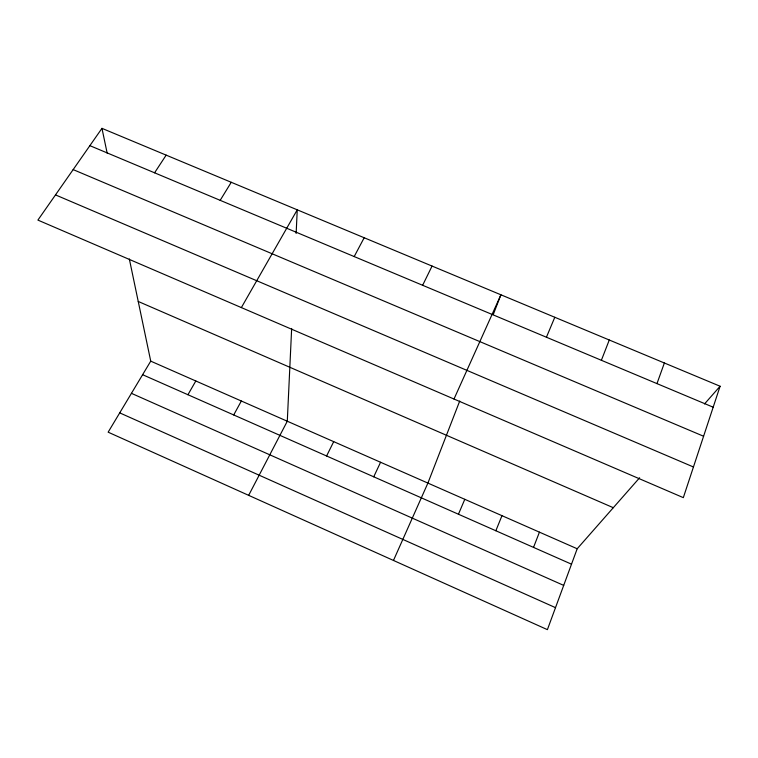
<?xml version="1.0" encoding="UTF-8"?>
<svg xmlns="http://www.w3.org/2000/svg" width="758" height="758" viewBox="0 0 758 758"><rect width="100%" height="100%" fill="white"/><g stroke="black" fill="none" stroke-linecap="round" stroke-linejoin="round"><path stroke-width="1.14" d="M291.659 328.46L287.291 421.221L248.662 495.344M296.141 233.445L297.25 209.824L241.366 307.587M720.1 386.239L683.328 497.646L37.9 220.095L101.96 128.348L720.1 386.239L704.523 403.948M656.968 383.614L664.378 362.987M639.619 477.767L577.189 548.764L547.399 629.652L108.148 432.174L150.738 361.149L129.324 258.923M533.528 547.399L539.44 532.154M459.718 401.029L427.9 483.083L393.468 560.456M493.25 314.57L500.915 294.786L453.995 399.03M601.378 360.287L609.28 340.001M495.846 530.752L501.976 515.667M546.423 337.225L554.799 317.27M458.448 514.227L464.796 499.314M373.732 476.81L380.573 462.257M422.642 285.283L432.06 266.067M326.594 455.984L333.709 441.639M354.194 256.564L364.181 237.747M233.71 414.948L241.338 401.01M187.937 394.729L195.82 380.98M220.18 200.33L231.247 182.29M154.575 172.805L166.163 155.134M89.88 145.659L713.183 407.198M73.156 169.602L703.595 436.248M55.495 194.901L693.447 466.985M138.24 301.466L613.298 507.699M150.738 361.149L577.189 548.764M142.618 374.708L571.513 564.179M131.437 393.336L563.696 585.394M119.726 412.873L555.5 607.651M101.96 128.348L107.162 153.144"/></g></svg>
